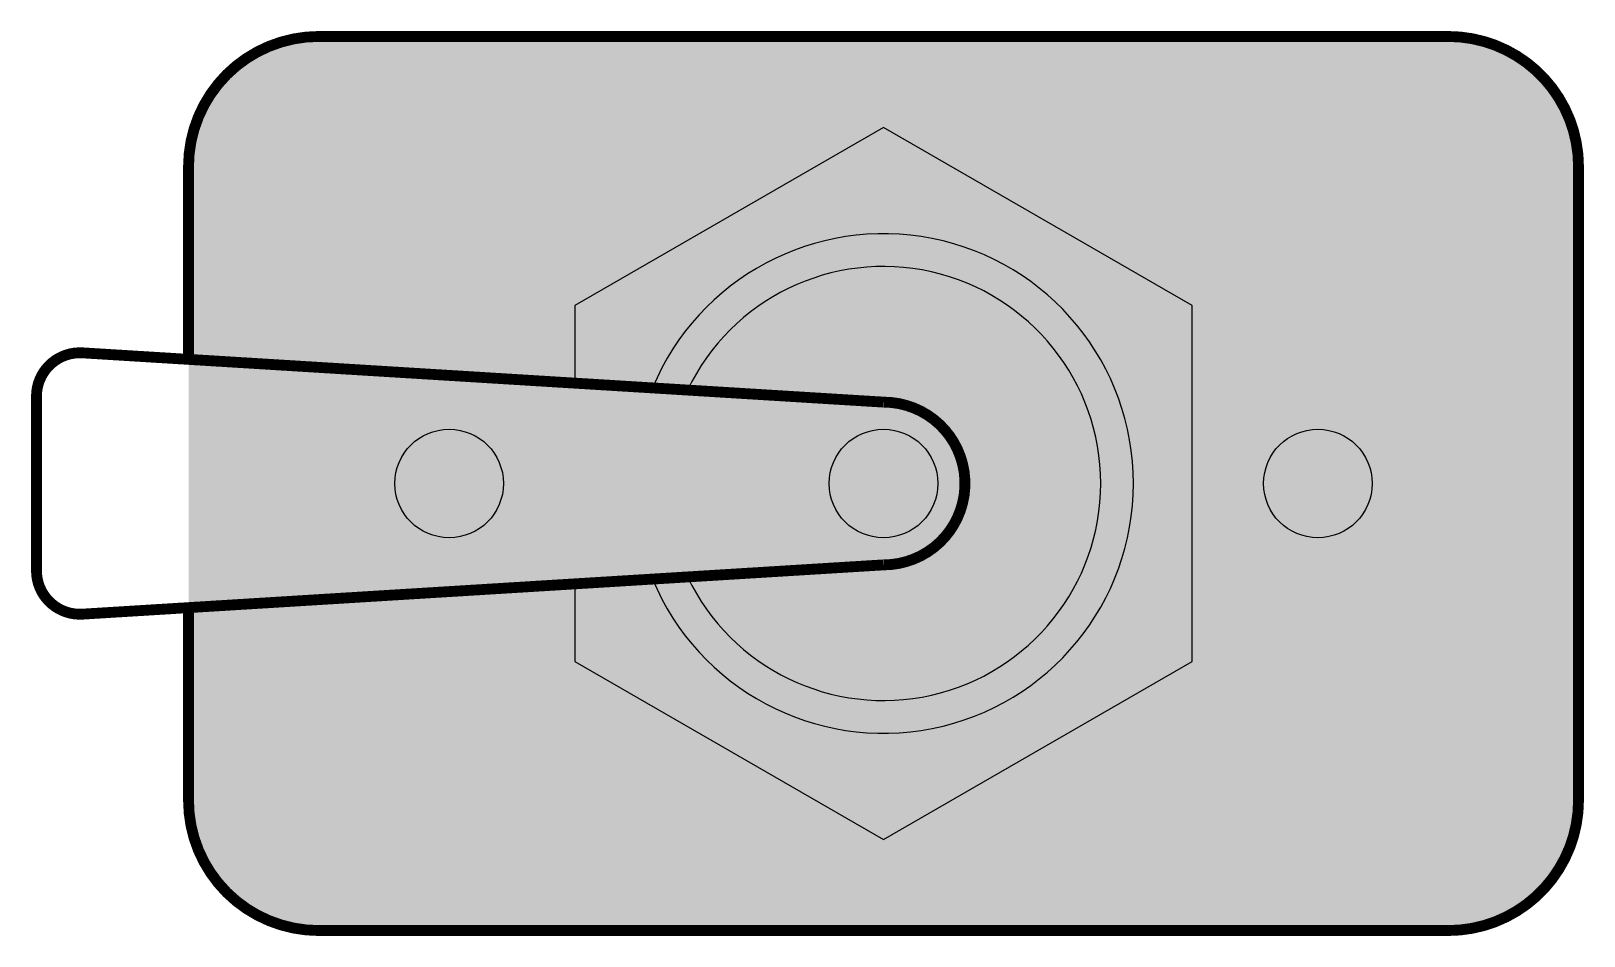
# Model space of a CAD drawing. Header units: inches. Extents: x -0.096 to 0.261, y -0.125 to 0.084.
import ezdxf

# ---------------------------------------------------------------- set-up
doc = ezdxf.new("R2010")
doc.units = ezdxf.units.IN
doc.header["$MEASUREMENT"] = 0

msp = doc.modelspace()

# ---------------------------------------------------------------- hatches: boundary and pattern name
h = msp.add_hatch(color=256)
h.set_gradient(color1=(202, 234, 236), color2=(202, 234, 236))
edge = h.paths.add_edge_path()
edge.add_arc((-0.02999999999999999, -0.09327674985796144), 0.03000000000000001, 180, 270)
edge.add_line((-0.02999999999999999, -0.1232767498579615), (0.23, -0.1232767498579614))
edge.add_arc((0.23, -0.09327674985796144), 0.03000000000000001, 270, 360)
edge.add_line((0.26, -0.09327674985796143), (0.26, 0.05272325014203859))
edge.add_arc((0.23, 0.05272325014203855), 0.03000000000000003, 5.300924469105857e-14, 90.00000000000006)
edge.add_line((0.23, 0.08272325014203857), (-0.03, 0.08272325014203859))
edge.add_arc((-0.02999999999999999, 0.05272325014203858), 0.03000000000000001, 90.00000000000001, 180)
edge.add_line((-0.06, 0.05272325014203858), (-0.06, -0.09327674985796144))
h.paths.add_polyline_path([(0.02897404361783626, -0.06128360489465437), (0.1000000000000001, -0.1022904599313472), (0.1710259563821638, -0.0612836048946543), (0.1710259563821638, 0.02073010517873145), (0.1, 0.06173696021542431), (0.02897404361783623, 0.02073010517873144)], flags=16)
h = msp.add_hatch(color=256)
h.set_gradient(color1=(132, 132, 132), color2=(132, 132, 132))
h.paths.add_polyline_path([(0.02897404361783626, -0.04339945057969895), (0.02897404361783623, 0.002845950863776127), (0.02897404361783623, 0.02073010517873144), (0.1, 0.06173696021542431), (0.1710259563821638, 0.02073010517873146), (0.1710259563821638, -0.0612836048946543), (0.1000000000000001, -0.1022904599313472), (0.02897404361783626, -0.06128360489465437)])

# ---------------------------------------------------------------- linework, layer by layer
msp.add_lwpolyline([(-0.06, -0.04887712218823397, 0.0025, 0.0025, 0), (-0.06, -0.09327674985796144, 0.0025, 0.0025, 0.414213562373095), (-0.02999999999999999, -0.1232767498579615, 0.0025, 0.0025, 0), (0.23, -0.1232767498579614, 0.0025, 0.0025, 0.414213562373095), (0.26, -0.09327674985796143, 0.0025, 0.0025, 0), (0.26, 0.05272325014203857, 0.0025, 0.0025, 0.414213562373095), (0.23, 0.08272325014203857, 0.0025, 0.0025, 0), (-0.03, 0.08272325014203859, 0.0025, 0.0025, 0.414213562373095), (-0.06, 0.05272325014203858, 0.0025, 0.0025, 0), (-0.06, 0.008323622472311124, 0.0025, 0.0025, 0)], format="xyseb")
msp.add_lwpolyline([(0.02897404361783626, -0.04339945057969895), (0.02897404361783626, -0.06128360489465437), (0.1000000000000001, -0.1022904599313472), (0.1710259563821638, -0.0612836048946543), (0.1710259563821638, 0.02073010517873145), (0.1, 0.06173696021542431), (0.02897404361783623, 0.02073010517873144), (0.02897404361783623, 0.002845950863776127)])
at = {"const_width": 0.0025}
msp.add_lwpolyline([(0.09999999999999984, -0.001526749857961439), (-0.08438551514682334, 0.00982491249519679, 0.4323395926608172), (-0.09500000000000011, -0.0001561900674070167), (-0.09500000000000011, -0.04039730964851582, 0.4323395926608171), (-0.08438551514682333, -0.05037841221111963), (0.0999999999999999, -0.0390267498579614, 1.000000000000023)], format="xyb", close=True, dxfattribs=at)
for centre in [(0, -0.02027674985796143), (0.1000000000000003, -0.02027674985796142), (0.2, -0.02027674985796143)]:
    msp.add_circle(centre, 0.0125)
for radius, start, end in [(0.05754933523483072, 202.5001489915311, 157.499851008469), (0.05, 205.5034787840441, 154.4965212159558)]:
    msp.add_arc((0.1, -0.02027674985796143), radius, start, end)

doc.saveas('drawing.dxf')
